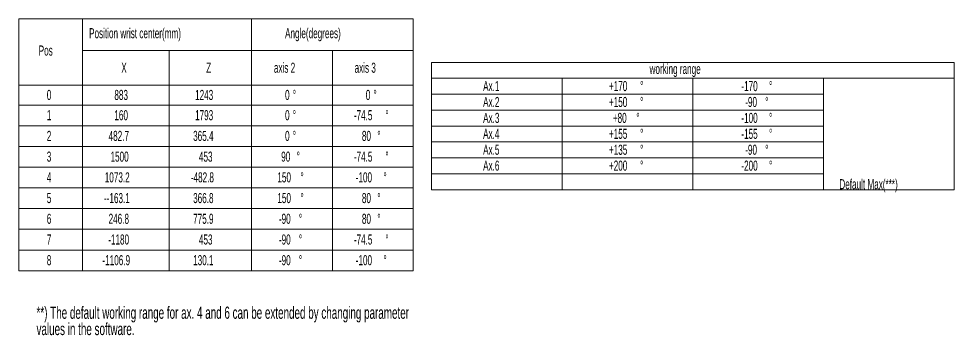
# Model space of a CAD drawing. Header units: millimetres. Extents: x 20 to 768, y 29 to 540.
# Drawn here: x 20 to 345.2, y 29.4 to 139.2 of the extents above; entities that cross this region are included whole.
import ezdxf

# ---------------------------------------------------------------- set-up
doc = ezdxf.new("R2010")
doc.units = ezdxf.units.MM
doc.styles.add('SLDTEXTSTYLE0', font='TXT', dxfattribs={"width": 0.605})

# ---------------------------------------------------------------- blocks, each defined once
blk = doc.blocks.new('SW_NOTE_0')
at = {"color": 0, "linetype": 'Continuous', "lineweight": 0, "char_height": 4.2333, "attachment_point": 1, "style": 'SLDTEXTSTYLE0'}
for s, insert in [('**) The default working range for ax. 4 and 6 can be extended by changing parameter ', (0, 5.46)), ('values in the software.', (0, -0.19))]:
    blk.add_mtext(s, dxfattribs=dict(at, insert=insert))
blk = doc.blocks.new('SW_TABLEANNOTATION_0')
at = {"color": 0, "linetype": 'Continuous', "lineweight": 0}
for p, q in [((0, 0), (0, -87.45)), ((137.06, 0), (0, 0)), ((22.2, 0), (22.2, -87.45)), ((80.96, 0), (80.96, -87.45)), ((137.06, -87.45), (137.06, 0)), ((22.2, -11.05), (137.06, -11.05)), ((52.33, -11.05), (52.33, -87.45)), ((109.02, -11.05), (109.02, -87.45)), ((0, -23.07), (137.06, -23.07)), ((0, -29.94), (137.06, -29.94)), ((0, -37.13), (137.06, -37.13)), ((0, -44.31), (137.06, -44.31)), ((0, -51.5), (137.06, -51.5)), ((0, -58.69), (137.06, -58.69)), ((0, -65.88), (137.06, -65.88)), ((0, -73.07), (137.06, -73.07)), ((0, -80.26), (137.06, -80.26)), ((0, -87.45), (137.06, -87.45))]:
    blk.add_line(p, q, dxfattribs=at)
at = {"color": 0, "linetype": 'Continuous', "lineweight": 0, "char_height": 3.5, "attachment_point": 1, "style": 'SLDTEXTSTYLE0'}
for s, insert in [('Position wrist center(mm)', (24.46, -3.27)), ('Angle(degrees)', (92.58, -3.27)), ('Pos', (6.95, -9.28)), ('X', (35.66, -15.25)), ('Z', (65.18, -15.25)), ('axis 2', (88.71, -15.25)), ('axis 3', (116.75, -15.25)), ('0', (9.76, -24.69)), ('883', (33.25, -24.69)), ('1243', (61.3, -24.69)), ('0', (92.58, -24.69)), ('%%d', (95.25, -24.69)), ('0', (120.63, -24.69)), ('%%d', (123.3, -24.69)), ('1', (9.76, -31.72)), ('160', (33.25, -31.72)), ('1793', (61.3, -31.72)), ('0', (92.58, -31.72)), ('%%d', (95.25, -31.72)), ('-74.5', (116.48, -31.72)), ('%%d', (127.44, -31.72)), ('2', (9.76, -38.91)), ('482.7', (31.25, -38.91)), ('365.4', (60.63, -38.91)), ('0', (92.58, -38.91)), ('%%d', (95.25, -38.91)), ('80', (119.29, -38.91)), ('%%d', (124.64, -38.91)), ('3', (9.76, -46.1)), ('1500', (31.92, -46.1)), ('453', (62.64, -46.1)), ('90', (91.24, -46.1)), ('%%d', (96.59, -46.1)), ('-74.5', (116.48, -46.1)), ('%%d', (127.44, -46.1)), ('4', (9.76, -53.29)), ('1073.2', (29.91, -53.29)), ('-482.8', (59.83, -53.29)), ('150', (89.91, -53.29)), ('%%d', (97.93, -53.29)), ('-100', (117.15, -53.29)), ('%%d', (126.77, -53.29)), ('5', (9.76, -60.48)), ('--163.1', (29.65, -60.48)), ('366.8', (60.63, -60.48)), ('150', (89.91, -60.48)), ('%%d', (97.93, -60.48)), ('80', (119.29, -60.48)), ('%%d', (124.64, -60.48)), ('6', (9.76, -67.67)), ('246.8', (31.25, -67.67)), ('775.9', (60.63, -67.67)), ('-90', (90.44, -67.67)), ('%%d', (97.39, -67.67)), ('80', (119.29, -67.67)), ('%%d', (124.64, -67.67)), ('7', (9.76, -74.86)), ('-1180', (31.12, -74.86)), ('453', (62.64, -74.86)), ('-90', (90.44, -74.86)), ('%%d', (97.39, -74.86)), ('-74.5', (116.48, -74.86)), ('%%d', (127.44, -74.86)), ('8', (9.76, -82.04)), ('-1106.9', (29.11, -82.04)), ('130.1', (60.63, -82.04)), ('-90', (90.44, -82.04)), ('%%d', (97.39, -82.04)), ('-100', (117.15, -82.04)), ('%%d', (126.77, -82.04))]:
    blk.add_mtext(s, dxfattribs=dict(at, insert=insert))
blk = doc.blocks.new('SW_TABLEANNOTATION_1')
at = {"color": 0, "linetype": 'Continuous', "lineweight": 0}
for p, q in [((0, 0), (0, -44.17)), ((181.66, 0), (0, 0)), ((181.66, -44.17), (181.66, 0)), ((0, -5.52), (181.66, -5.52)), ((45.41, -5.52), (45.41, -44.17)), ((90.83, -5.52), (90.83, -44.17)), ((136.24, -5.52), (136.24, -44.17)), ((0, -11.04), (136.24, -11.04)), ((0, -16.56), (136.24, -16.56)), ((0, -22.08), (136.24, -22.08)), ((0, -27.6), (136.24, -27.6)), ((0, -33.13), (136.24, -33.13)), ((0, -38.65), (136.24, -38.65)), ((0, -44.17), (181.66, -44.17))]:
    blk.add_line(p, q, dxfattribs=at)
at = {"color": 0, "linetype": 'Continuous', "lineweight": 0, "char_height": 3.5, "attachment_point": 1, "style": 'SLDTEXTSTYLE0'}
for s, insert in [('working range', (75.73, -0.51)), ('Ax.1', (17.89, -6.47)), ('+170', (61.63, -6.47)), ('%%d', (72.46, -6.47)), ('-170', (107.65, -6.47)), ('%%d', (117.27, -6.47)), ('Ax.2', (17.89, -11.99)), ('+150', (61.63, -11.99)), ('%%d', (72.46, -11.99)), ('-90', (108.99, -11.99)), ('%%d', (115.93, -11.99)), ('Ax.3', (17.89, -17.51)), ('+80', (62.97, -17.51)), ('%%d', (71.13, -17.51)), ('-100', (107.65, -17.51)), ('%%d', (117.27, -17.51)), ('Ax.4', (17.89, -23.03)), ('+155', (61.63, -23.03)), ('%%d', (72.46, -23.03)), ('-155', (107.65, -23.03)), ('%%d', (117.27, -23.03)), ('Ax.5', (17.89, -28.56)), ('+135', (61.63, -28.56)), ('%%d', (72.46, -28.56)), ('-90', (108.99, -28.56)), ('%%d', (115.93, -28.56)), ('Ax.6', (17.89, -34.08)), ('+200', (61.63, -34.08)), ('%%d', (72.46, -34.08)), ('-200', (107.65, -34.08)), ('%%d', (117.27, -34.08)), ('Default Max(***)', (141.71, -40.51))]:
    blk.add_mtext(s, dxfattribs=dict(at, insert=insert))

msp = doc.modelspace()

# ---------------------------------------------------------------- block references
at = {"color": 7, "linetype": 'Continuous', "lineweight": 0}
for name, p in [('SW_TABLEANNOTATION_0', (20, 139.246913)), ('SW_TABLEANNOTATION_1', (163.530763, 124.099064)), ('SW_NOTE_0', (26.189951, 33.887088))]:
    msp.add_blockref(name, p, dxfattribs=at)

doc.saveas('drawing.dxf')
